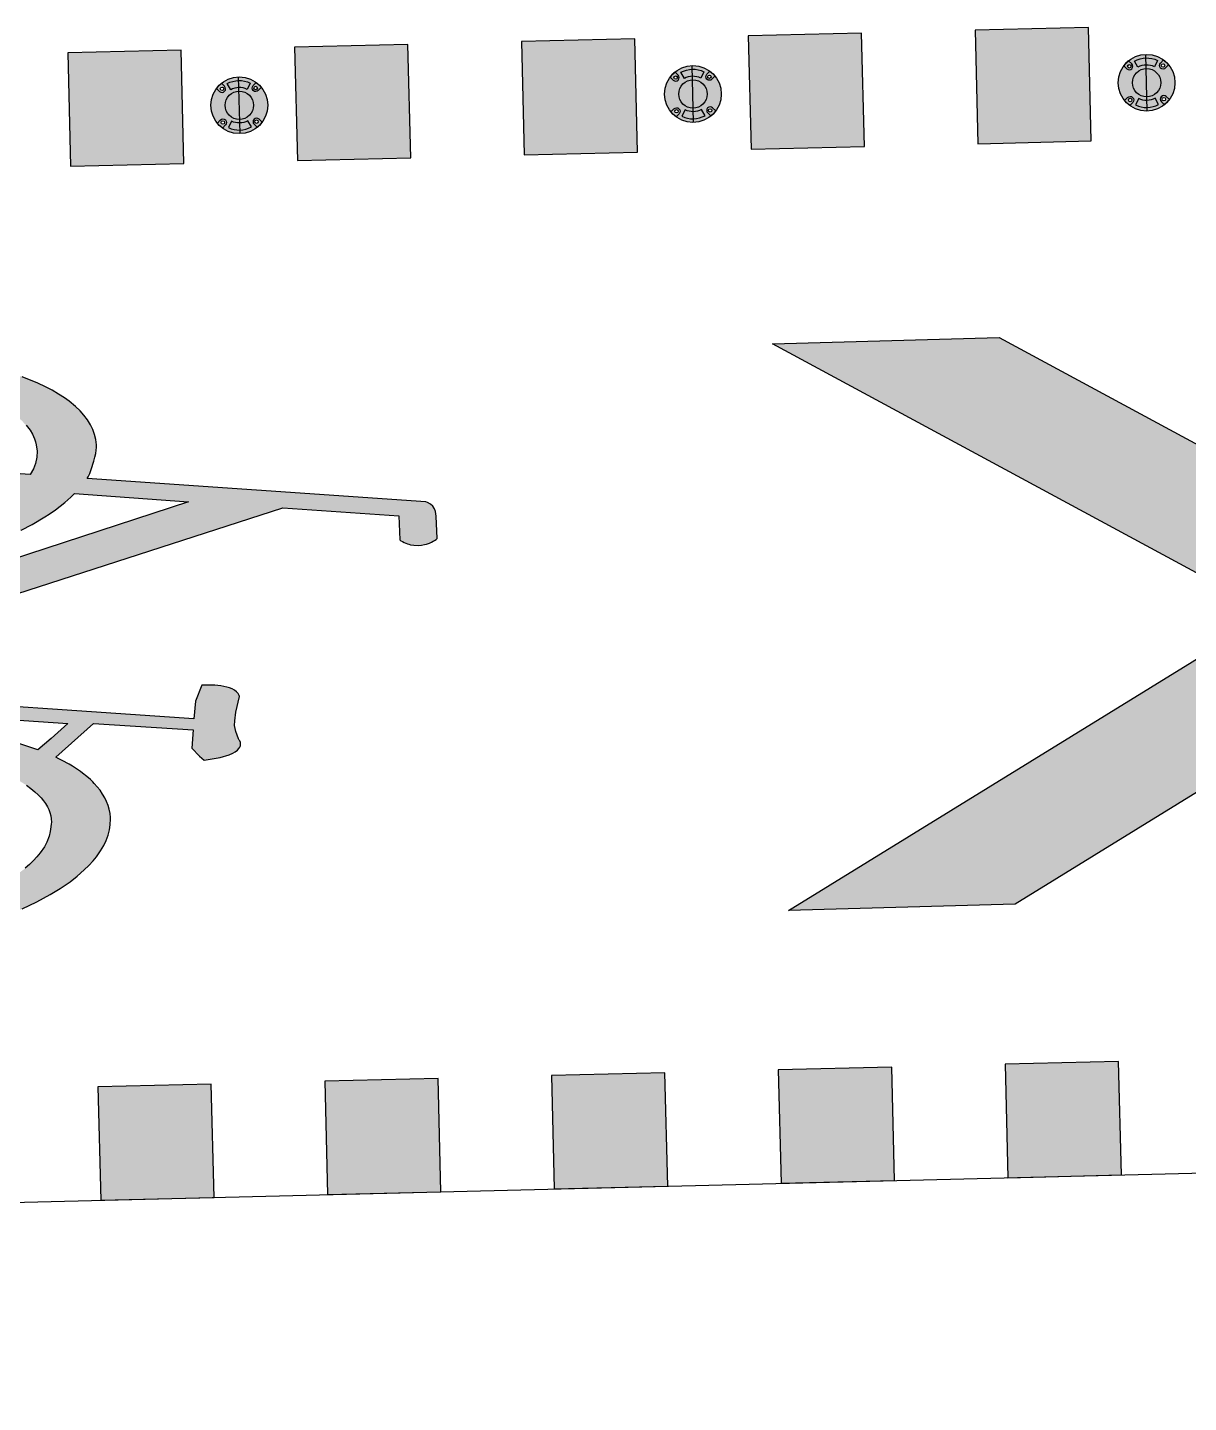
# Model space of a CAD drawing. Header units: metres. Extents: x 668617 to 675126, y 2286318 to 2293677.
# Drawn here: x 669525.119 to 669529.213, y 2287211.235 to 2287216.085 of the extents above; entities that cross this region are included whole.
import ezdxf

# ---------------------------------------------------------------- set-up
doc = ezdxf.new("R2010")
doc.units = ezdxf.units.M
doc.header["$MEASUREMENT"] = 0
for name, color, linetype in [('DMTG-B-CuadrosVerdes', 94, 'Continuous'), ('DMTG-M-VIALETON', 92, 'Continuous'), ('DMTG-PB-BANQUETAS', 251, 'Continuous'), ('DMTG-SH-SOLO BUS BICI', 252, 'Continuous')]:
    doc.layers.add(name, color=color, linetype=linetype)

# ---------------------------------------------------------------- blocks, each defined once
blk = doc.blocks.new('*U210')
h = blk.add_hatch(color=256)
h.dxf.hatch_style = 1
h.paths.add_polyline_path([(7.1876, 3.6434), (7.5876, 3.6431), (7.5879, 4.0431), (7.1879, 4.0434)])
h = blk.add_hatch(color=256)
h.dxf.hatch_style = 1
h.paths.add_polyline_path([(7.1876, 3.6434), (7.5876, 3.6431), (7.5879, 4.0431), (7.1879, 4.0434)])
h = blk.add_hatch(color=256)
h.dxf.hatch_style = 1
h.paths.add_polyline_path([(7.9876, 3.6428), (8.3876, 3.6424), (8.3879, 4.0424), (7.9879, 4.0428)])
h = blk.add_hatch(color=256)
h.dxf.hatch_style = 1
h.paths.add_polyline_path([(7.9876, 3.6428), (8.3876, 3.6424), (8.3879, 4.0424), (7.9879, 4.0428)])
h = blk.add_hatch(color=256)
h.dxf.hatch_style = 1
h.paths.add_polyline_path([(8.7876, 3.6421), (9.1876, 3.6418), (9.1879, 4.0418), (8.7879, 4.0421)])
h = blk.add_hatch(color=256)
h.dxf.hatch_style = 1
h.paths.add_polyline_path([(8.7876, 3.6421), (9.1876, 3.6418), (9.1879, 4.0418), (8.7879, 4.0421)])
h = blk.add_hatch(color=256)
h.dxf.hatch_style = 1
h.paths.add_polyline_path([(9.5876, 3.6415), (9.9876, 3.6411), (9.9879, 4.0411), (9.5879, 4.0415)])
h = blk.add_hatch(color=256)
h.dxf.hatch_style = 1
h.paths.add_polyline_path([(9.5876, 3.6415), (9.9876, 3.6411), (9.9879, 4.0411), (9.5879, 4.0415)])
h = blk.add_hatch(color=256)
h.dxf.hatch_style = 1
h.paths.add_polyline_path([(10.3876, 3.6408), (10.7876, 3.6405), (10.7879, 4.0405), (10.3879, 4.0408)])
h = blk.add_hatch(color=256)
h.dxf.hatch_style = 1
h.paths.add_polyline_path([(10.3876, 3.6408), (10.7876, 3.6405), (10.7879, 4.0405), (10.3879, 4.0408)])
h = blk.add_hatch(color=256)
h.dxf.hatch_style = 1
h.paths.add_polyline_path([(7.2, -0.0059), (7.6, -0.0062), (7.6003, 0.3938), (7.2003, 0.3941)])
h = blk.add_hatch(color=256)
h.dxf.hatch_style = 1
h.paths.add_polyline_path([(7.2, -0.0059), (7.6, -0.0062), (7.6003, 0.3938), (7.2003, 0.3941)])
h = blk.add_hatch(color=256)
h.dxf.hatch_style = 1
h.paths.add_polyline_path([(8, -0.0065), (8.4, -0.0069), (8.4003, 0.3931), (8.0003, 0.3935)])
h = blk.add_hatch(color=256)
h.dxf.hatch_style = 1
h.paths.add_polyline_path([(8, -0.0065), (8.4, -0.0069), (8.4003, 0.3931), (8.0003, 0.3935)])
h = blk.add_hatch(color=256)
h.dxf.hatch_style = 1
h.paths.add_polyline_path([(8.8, -0.0072), (9.2, -0.0075), (9.2003, 0.3925), (8.8003, 0.3928)])
h = blk.add_hatch(color=256)
h.dxf.hatch_style = 1
h.paths.add_polyline_path([(8.8, -0.0072), (9.2, -0.0075), (9.2003, 0.3925), (8.8003, 0.3928)])
h = blk.add_hatch(color=256)
h.dxf.hatch_style = 1
h.paths.add_polyline_path([(9.6, -0.0078), (10, -0.0082), (10.0003, 0.3918), (9.6003, 0.3922)])
h = blk.add_hatch(color=256)
h.dxf.hatch_style = 1
h.paths.add_polyline_path([(9.6, -0.0078), (10, -0.0082), (10.0003, 0.3918), (9.6003, 0.3922)])
h = blk.add_hatch(color=256)
h.dxf.hatch_style = 1
h.paths.add_polyline_path([(10.4, -0.0085), (10.8, -0.0088), (10.8003, 0.3912), (10.4003, 0.3915)])
h = blk.add_hatch(color=256)
h.dxf.hatch_style = 1
h.paths.add_polyline_path([(10.4, -0.0085), (10.8, -0.0088), (10.8003, 0.3912), (10.4003, 0.3915)])
for points in [[(7.1876, 3.6434), (7.5876, 3.6431), (7.5879, 4.0431), (7.1879, 4.0434)], [(7.1876, 3.6434), (7.5876, 3.6431), (7.5879, 4.0431), (7.1879, 4.0434)], [(7.9876, 3.6428), (8.3876, 3.6424), (8.3879, 4.0424), (7.9879, 4.0428)], [(7.9876, 3.6428), (8.3876, 3.6424), (8.3879, 4.0424), (7.9879, 4.0428)], [(8.7876, 3.6421), (9.1876, 3.6418), (9.1879, 4.0418), (8.7879, 4.0421)], [(8.7876, 3.6421), (9.1876, 3.6418), (9.1879, 4.0418), (8.7879, 4.0421)], [(9.5876, 3.6415), (9.9876, 3.6411), (9.9879, 4.0411), (9.5879, 4.0415)], [(9.5876, 3.6415), (9.9876, 3.6411), (9.9879, 4.0411), (9.5879, 4.0415)], [(10.3876, 3.6408), (10.7876, 3.6405), (10.7879, 4.0405), (10.3879, 4.0408)], [(10.3876, 3.6408), (10.7876, 3.6405), (10.7879, 4.0405), (10.3879, 4.0408)], [(7.2, -0.0059), (7.6, -0.0062), (7.6003, 0.3938), (7.2003, 0.3941)], [(7.2, -0.0059), (7.6, -0.0062), (7.6003, 0.3938), (7.2003, 0.3941)], [(8, -0.0065), (8.4, -0.0069), (8.4003, 0.3931), (8.0003, 0.3935)], [(8, -0.0065), (8.4, -0.0069), (8.4003, 0.3931), (8.0003, 0.3935)], [(8.8, -0.0072), (9.2, -0.0075), (9.2003, 0.3925), (8.8003, 0.3928)], [(8.8, -0.0072), (9.2, -0.0075), (9.2003, 0.3925), (8.8003, 0.3928)], [(9.6, -0.0078), (10, -0.0082), (10.0003, 0.3918), (9.6003, 0.3922)], [(9.6, -0.0078), (10, -0.0082), (10.0003, 0.3918), (9.6003, 0.3922)], [(10.4, -0.0085), (10.8, -0.0088), (10.8003, 0.3912), (10.4003, 0.3915)], [(10.4, -0.0085), (10.8, -0.0088), (10.8003, 0.3912), (10.4003, 0.3915)]]:
    blk.add_lwpolyline(points, close=True)
blk = doc.blocks.new('*U227')
at = {"ltscale": 50}
h = blk.add_hatch(color=252, dxfattribs=at)
h.dxf.hatch_style = 1
h.paths.add_polyline_path([(-0.9999, 8.8), (0.0001, 10.5303), (1.0001, 8.8), (1.0001, 9.5995), (0.0001, 11.3302), (-0.9999, 9.5995)])
h = blk.add_hatch(color=252)
h.dxf.hatch_style = 1
h.paths.add_polyline_path([(1.0529, 5.4769), (1.0478, 5.5424), (1.0391, 5.6153), (1.0322, 5.6654), (1.0239, 5.7174), (1.0151, 5.7652), (1.0058, 5.8101), (0.9968, 5.851), (0.9844, 5.8993), (0.9757, 5.9306), (0.9656, 5.9646), (0.953, 6.0043), (0.9372, 6.0483), (0.9171, 6.0992), (0.894, 6.1518), (0.8696, 6.1995), (0.8488, 6.2353), (0.8261, 6.271), (0.8069, 6.2966), (0.786, 6.3219), (0.7709, 6.3383), (0.7545, 6.3541), (0.7409, 6.3657), (0.7205, 6.3815), (0.7019, 6.3932), (0.6849, 6.4021), (0.6656, 6.4098), (0.6477, 6.4149), (0.6292, 6.4182), (0.6088, 6.4196), (0.604, 6.4196), (0.5897, 6.4185), (0.5748, 6.4159), (0.5613, 6.4124), (0.5473, 6.4075), (0.5333, 6.4013), (0.5203, 6.3941), (0.5067, 6.3853), (0.4939, 6.3756), (0.482, 6.3656), (0.4765, 6.3603), (0.4683, 6.3526), (0.4566, 6.3398), (0.4442, 6.3251), (0.4386, 6.3179), (0.4332, 6.311), (0.4239, 6.2975), (0.4191, 6.2902), (0.412, 6.2792), (0.408, 6.2726), (0.4015, 6.2617), (0.3965, 6.2528), (0.3911, 6.2429), (0.386, 6.2333), (0.271, 6.3696), (0.3026, 6.7193), (0.3671, 6.7132), (0.396, 6.7394), (0.411, 6.7551), (0.4036, 6.8123), (0.3946, 6.8443), (0.389, 6.8577), (0.3847, 6.8656), (0.3792, 6.8735), (0.3739, 6.8789), (0.3693, 6.8822), (0.3645, 6.8844), (0.3601, 6.8853), (0.3521, 6.8849), (0.3467, 6.8829), (0.3395, 6.8784), (0.3134, 6.8696), (0.292, 6.8659), (0.2755, 6.867), (0.245, 6.8719), (0.1897, 6.8862), (0.1864, 6.8854), (0.1792, 6.882), (0.1728, 6.8765), (0.1672, 6.8695), (0.1628, 6.8618), (0.1586, 6.8524), (0.1553, 6.8422), (0.1504, 6.8211), (0.1478, 6.8), (0.146, 6.7545), (0.2015, 6.7306), (0.2642, 6.7231), (0.154, 5.5901), (0.1307, 5.5898), (0.1091, 5.5904), (0.0887, 5.5924), (0.0677, 5.5964), (0.0484, 5.6019), (0.0308, 5.6093), (0.014, 5.6189), (-0.0021, 5.631), (-0.0171, 5.6454), (-0.0312, 5.6623), (-0.0456, 5.6829), (-0.0604, 5.7085), (-0.0722, 5.7321), (-0.0864, 5.7645), (-0.1078, 5.8212), (-0.1486, 5.9536), (-0.471, 7.0579), (-0.4313, 7.4666), (-0.3462, 7.4674), (-0.3428, 7.471), (-0.3397, 7.4762), (-0.3367, 7.4818), (-0.3339, 7.488), (-0.3313, 7.4943), (-0.33, 7.4985), (-0.3282, 7.5046), (-0.3259, 7.5161), (-0.3247, 7.5328), (-0.3253, 7.5434), (-0.3269, 7.554), (-0.3284, 7.5607), (-0.3317, 7.5709), (-0.3349, 7.579), (-0.3378, 7.5848), (-0.3405, 7.5894), (-0.3443, 7.5955), (-0.3473, 7.5988), (-0.4259, 7.5981), (-0.4341, 7.5972), (-0.4431, 7.5955), (-0.4526, 7.592), (-0.4614, 7.5868), (-0.4694, 7.5791), (-0.4756, 7.5686), (-0.4777, 7.5622), (-0.5945, 6.3712), (-0.5996, 6.3745), (-0.6116, 6.381), (-0.625, 6.3869), (-0.6539, 6.397), (-0.669, 6.4011), (-0.6813, 6.4041), (-0.6928, 6.4064), (-0.7025, 6.4078), (-0.7051, 6.408), (-0.7118, 6.4078), (-0.7301, 6.4061), (-0.7483, 6.4022), (-0.7662, 6.3963), (-0.7834, 6.3884), (-0.8005, 6.3785), (-0.8172, 6.3665), (-0.8329, 6.3532), (-0.8492, 6.3374), (-0.8682, 6.3153), (-0.8804, 6.2999), (-0.8947, 6.2793), (-0.9088, 6.2567), (-0.9215, 6.2333), (-0.9355, 6.2067), (-0.9589, 6.1522), (-0.9803, 6.092), (-1.0001, 6.0253), (-1.0192, 5.9438), (-1.0322, 5.8761), (-1.0473, 5.7608), (-1.0524, 5.7083), (-1.0574, 5.6272), (-1.0598, 5.5361), (-1.0584, 5.4324), (-1.0554, 5.3527), (-1.048, 5.2587), (-1.0304, 5.1181), (-1.0143, 5.0282), (-1.0072, 4.9971), (-0.9977, 4.9564), (-0.9883, 4.9165), (-0.9745, 4.8692), (-0.9671, 4.8439), (-0.9588, 4.818), (-0.9394, 4.7634), (-0.917, 4.7071), (-0.8889, 4.6454), (-0.8615, 4.5961), (-0.838, 4.56), (-0.8195, 4.5324), (-0.7955, 4.5032), (-0.7877, 4.4947), (-0.7787, 4.4848), (-0.7699, 4.4763), (-0.7621, 4.4685), (-0.7543, 4.4618), (-0.7457, 4.4542), (-0.734, 4.4454), (-0.7257, 4.4393), (-0.7153, 4.4327), (-0.7089, 4.4286), (-0.7022, 4.425), (-0.6916, 4.4195), (-0.6838, 4.4162), (-0.675, 4.4125), (-0.6684, 4.41), (-0.6595, 4.4075), (-0.6519, 4.4051), (-0.6449, 4.4038), (-0.6367, 4.4021), (-0.6284, 4.4013), (-0.6213, 4.4006), (-0.6112, 4.4), (-0.6051, 4.4011), (-0.5949, 4.4041), (-0.5838, 4.4078), (-0.5675, 4.4146), (-0.551, 4.4233), (-0.5337, 4.4342), (-0.5174, 4.4463), (-0.5008, 4.4601), (-0.4859, 4.4748), (-0.4707, 4.4914), (-0.4556, 4.5095), (-0.4408, 4.5294), (-0.4264, 4.5509), (-0.4129, 4.5731), (-0.4002, 4.5956), (-0.3872, 4.6209), (-0.365, 4.6702), (-0.3516, 4.7046), (-0.3379, 4.7441), (-0.3214, 4.7961), (-0.305, 4.861), (-0.2958, 4.9037), (-0.2828, 4.9729), (-0.2752, 5.0222), (-0.2689, 5.08), (-0.2626, 5.1448), (-0.2592, 5.2139), (-0.2567, 5.297), (-0.2569, 5.3641), (-0.2579, 5.3932), (-0.259, 5.4236), (-0.2613, 5.4622), (-0.2653, 5.5101), (-0.2697, 5.5576), (-0.2765, 5.6095), (-0.2808, 5.6446), (-0.2892, 5.6952), (-0.2989, 5.7503), (-0.3114, 5.8113), (-0.3263, 5.8719), (-0.3415, 5.9272), (-0.3571, 5.9774), (-0.3796, 6.0419), (-0.3988, 6.0908), (-0.4179, 6.1341), (-0.437, 6.1727), (-0.4626, 6.2183), (-0.4719, 6.2336), (-0.4871, 6.2565), (-0.5116, 6.2903), (-0.5303, 6.312), (-0.5427, 6.3252), (-0.5013, 6.726), (-0.1825, 5.6484), (-0.167, 5.604), (-0.156, 5.5746), (-0.1437, 5.5426), (-0.1284, 5.5065), (-0.1149, 5.4769), (-0.1005, 5.4485), (-0.0883, 5.4266), (-0.0757, 5.406), (-0.062, 5.3847), (-0.045, 5.3627), (-0.0293, 5.3455), (-0.0124, 5.3289), (0.0049, 5.316), (0.0176, 5.3086), (0.0259, 5.3044), (0.0263, 5.2962), (0.028, 5.2719), (0.0316, 5.2415), (0.0342, 5.2177), (0.0391, 5.1901), (0.0427, 5.1718), (0.0486, 5.1464), (0.0576, 5.1162), (0.0644, 5.096), (0.0155, 4.9364), (-0.0088, 4.9362), (-0.0097, 4.936), (-0.0133, 4.9337), (-0.0165, 4.9301), (-0.0192, 4.9252), (-0.0215, 4.9193), (-0.0232, 4.9125), (-0.0245, 4.9048), (-0.025, 4.8872), (-0.0227, 4.8703), (-0.0207, 4.8629), (-0.0181, 4.856), (-0.0152, 4.8505), (-0.0119, 4.8453), (-0.0084, 4.842), (-0.0048, 4.8398), (-0.0028, 4.8394), (-0.0017, 4.8392), (0.0937, 4.8401), (0.0964, 4.8412), (0.0998, 4.8443), (0.1028, 4.8487), (0.1053, 4.8541), (0.1073, 4.8608), (0.1088, 4.868), (0.11, 4.8846), (0.1082, 4.9021), (0.1043, 4.9171), (0.1014, 4.9237), (0.0983, 4.929), (0.0949, 4.9329), (0.0912, 4.9357), (0.0874, 4.9368), (0.0864, 4.937), (0.0725, 4.9369), (0.1002, 5.0254), (0.1069, 5.0169), (0.1206, 5.003), (0.1279, 4.9975), (0.1347, 4.9933), (0.1417, 4.9901), (0.1496, 4.9877), (0.1573, 4.9863), (0.1608, 4.9862), (0.1632, 4.9861), (0.1694, 4.9865), (0.181, 4.9893), (0.1919, 4.9948), (0.2018, 5.0023), (0.2107, 5.012), (0.219, 5.0236), (0.2265, 5.0368), (0.2337, 5.0521), (0.2451, 5.0843), (0.2497, 5.1012), (0.2574, 5.1359), (0.2633, 5.1725), (0.2671, 5.2068), (0.2687, 5.223), (0.2696, 5.2333), (0.2705, 5.2473), (0.278, 5.1886), (0.2843, 5.146), (0.2977, 5.073), (0.3107, 5.0081), (0.3253, 4.9468), (0.3419, 4.8876), (0.3623, 4.8238), (0.399, 4.7256), (0.4255, 4.6677), (0.4528, 4.6159), (0.4775, 4.5762), (0.505, 4.5371), (0.5353, 4.5003), (0.5575, 4.4793), (0.5761, 4.4629), (0.5887, 4.4529), (0.6038, 4.4428), (0.609, 4.4396), (0.6227, 4.4321), (0.6342, 4.4269), (0.6404, 4.4241), (0.6559, 4.4188), (0.6736, 4.4143), (0.6908, 4.412), (0.6994, 4.4114), (0.707, 4.4114), (0.7127, 4.4116), (0.721, 4.4123), (0.7394, 4.4153), (0.7572, 4.4204), (0.7743, 4.4272), (0.7921, 4.4364), (0.8101, 4.4482), (0.826, 4.4608), (0.8415, 4.4751), (0.8568, 4.4911), (0.8723, 4.5097), (0.887, 4.5296), (0.899, 4.5478), (0.9149, 4.5743), (0.9274, 4.5979), (0.9401, 4.6236), (0.9535, 4.6545), (0.9603, 4.6717), (0.9657, 4.6855), (0.971, 4.7003), (0.9753, 4.712), (0.9794, 4.7243), (0.9861, 4.745), (0.9946, 4.774), (1.0007, 4.7958), (1.0067, 4.8189), (1.0127, 4.8447), (1.0189, 4.873), (1.0236, 4.8958), (1.028, 4.9187), (1.0329, 4.9482), (1.0381, 4.9816), (1.0453, 5.0365), (1.0524, 5.1112), (1.0569, 5.1766), (1.0589, 5.2463), (1.0599, 5.2965), (1.0575, 5.3952)])
h.paths.add_polyline_path([(0.6103, 5.3651), (0.6131, 5.3512), (0.6155, 5.342), (0.619, 5.3293), (0.624, 5.3153), (0.6299, 5.3026), (0.6341, 5.2956), (0.6373, 5.2903), (0.6444, 5.2819), (0.6522, 5.2757), (0.6599, 5.2725), (0.6641, 5.2717), (0.669, 5.2722), (0.6737, 5.2737), (0.6783, 5.2765), (0.6827, 5.2802), (0.6868, 5.2849), (0.6908, 5.2905), (0.6944, 5.2973), (0.7009, 5.313), (0.7058, 5.3314), (0.7093, 5.3528), (0.7111, 5.3755), (0.711, 5.4004), (0.7099, 5.4186), (0.7068, 5.4419), (0.7029, 5.461), (0.6978, 5.479), (0.692, 5.4945), (0.6853, 5.5079), (0.6781, 5.5188), (0.6701, 5.5272), (0.6647, 5.5312), (0.4503, 6.0766), (0.4625, 6.0976), (0.4817, 6.1266), (0.4936, 6.1418), (0.5054, 6.1558), (0.5169, 6.1674), (0.5275, 6.177), (0.5383, 6.1856), (0.5482, 6.1922), (0.5595, 6.1982), (0.5697, 6.2028), (0.5803, 6.2064), (0.5914, 6.2091), (0.602, 6.2106), (0.6139, 6.2107), (0.6218, 6.21), (0.639, 6.2073), (0.6476, 6.2054), (0.6635, 6.201), (0.6842, 6.1923), (0.7011, 6.1835), (0.7215, 6.1685), (0.7355, 6.1561), (0.7482, 6.1439), (0.7614, 6.129), (0.7743, 6.1138), (0.7859, 6.0977), (0.7984, 6.0801), (0.8111, 6.0591), (0.8206, 6.0429), (0.8305, 6.0249), (0.8411, 6.0032), (0.8525, 5.9789), (0.8678, 5.9444), (0.8835, 5.9018), (0.9003, 5.8513), (0.9175, 5.7901), (0.9372, 5.7055), (0.9565, 5.5901), (0.969, 5.4786), (0.9741, 5.3858), (0.9752, 5.2717), (0.9691, 5.1749), (0.961, 5.0924), (0.9526, 5.0371), (0.9371, 4.9575), (0.915, 4.884), (0.8895, 4.8071), (0.8524, 4.7381), (0.8338, 4.709), (0.8168, 4.6871), (0.7951, 4.665), (0.777, 4.6507), (0.7602, 4.6403), (0.7457, 4.6328), (0.7332, 4.6284), (0.7179, 4.6241), (0.6961, 4.6223), (0.6853, 4.6224), (0.6697, 4.6245), (0.6566, 4.6271), (0.6416, 4.6324), (0.6137, 4.647), (0.5988, 4.6572), (0.5781, 4.6746), (0.5554, 4.6982), (0.5356, 4.7227), (0.5181, 4.7468), (0.5002, 4.7747), (0.4808, 4.8103), (0.4655, 4.8409), (0.4472, 4.8838), (0.4308, 4.9268), (0.4157, 4.9724), (0.4026, 5.0158), (0.3912, 5.0585), (0.3805, 5.1045), (0.3718, 5.1478), (0.3623, 5.2035), (0.3555, 5.2469), (0.3512, 5.2826), (0.3472, 5.3294), (0.3416, 5.3985), (0.3395, 5.4398)], flags=16)
h.paths.add_polyline_path([(0.3404, 5.5969), (0.3424, 5.6367), (0.3465, 5.6844), (0.3504, 5.7208), (0.3536, 5.7464), (0.3575, 5.773), (0.3604, 5.792), (0.3626, 5.805), (0.3652, 5.8182), (0.3682, 5.8337), (0.3709, 5.8471), (0.3741, 5.8614), (0.3775, 5.8768), (0.3809, 5.8899), (0.3852, 5.9065), (0.3895, 5.9233), (0.3953, 5.9421), (0.4017, 5.9619), (0.4067, 5.9778), (0.4123, 5.9931), (0.4189, 6.0095), (0.4243, 6.0224), (0.5853, 5.6104)], flags=16)
h.paths.add_polyline_path([(0.2519, 5.5924), (0.2013, 5.5901), (0.2676, 6.2783), (0.3198, 6.2185), (0.3576, 6.17), (0.3234, 6.0761), (0.2961, 5.9632), (0.2753, 5.8518), (0.2683, 5.79)], flags=16)
h.paths.add_polyline_path([(0.2037, 5.3977), (0.2074, 5.3856), (0.2111, 5.3714), (0.2165, 5.3458), (0.2185, 5.3336), (0.2204, 5.3179), (0.2223, 5.294), (0.223, 5.2715), (0.2231, 5.2562), (0.2213, 5.2244), (0.2206, 5.2186), (0.2182, 5.2005), (0.2152, 5.1846), (0.2119, 5.1705), (0.2082, 5.1579), (0.2056, 5.1506), (0.2019, 5.1412), (0.199, 5.135), (0.1956, 5.1284), (0.1896, 5.1188), (0.1837, 5.1114), (0.1776, 5.1057), (0.1744, 5.1034), (0.1716, 5.1015), (0.165, 5.0986), (0.1586, 5.0972), (0.1509, 5.0972), (0.1436, 5.099), (0.1369, 5.1023), (0.1311, 5.1062), (0.1265, 5.1103), (0.1665, 5.2394), (0.1673, 5.2431), (0.1679, 5.2472), (0.1682, 5.2515), (0.1684, 5.2553), (0.1685, 5.2623), (0.1683, 5.2684), (0.1681, 5.2714), (0.1676, 5.276), (0.1667, 5.2815), (0.1658, 5.2866), (0.1649, 5.2902), (0.1642, 5.293), (0.1631, 5.2968), (0.1617, 5.3008), (0.1606, 5.3033), (0.1589, 5.3072), (0.1573, 5.31), (0.1553, 5.3131), (0.1532, 5.3156), (0.1517, 5.3172), (0.1502, 5.3184), (0.1494, 5.3189), (0.1486, 5.3194), (0.1479, 5.3198), (0.1474, 5.32), (0.1468, 5.3202), (0.1461, 5.3205), (0.1457, 5.3206), (0.1452, 5.3207), (0.1446, 5.3208), (0.1439, 5.3209), (0.1432, 5.3209), (0.1423, 5.3208), (0.1417, 5.3207), (0.1408, 5.3204), (0.1398, 5.3201), (0.1388, 5.3196), (0.1379, 5.3189), (0.137, 5.3183), (0.1362, 5.3174), (0.1351, 5.3162), (0.1341, 5.315), (0.1333, 5.3136), (0.1322, 5.3116), (0.1313, 5.3097), (0.1304, 5.3075), (0.129, 5.3032), (0.0897, 5.177), (0.0845, 5.1938), (0.079, 5.2162), (0.0741, 5.2444), (0.0713, 5.2682), (0.07, 5.2863), (0.0692, 5.3044), (0.07, 5.3362), (0.0725, 5.3647), (0.0751, 5.3828), (0.0778, 5.3965), (0.0828, 5.4151), (0.0856, 5.4238), (0.0886, 5.4313), (0.0905, 5.4363), (0.094, 5.4437), (0.0982, 5.4517), (0.1025, 5.458), (0.109, 5.4665), (0.1153, 5.472), (0.1214, 5.4761), (0.1282, 5.479), (0.1364, 5.4805), (0.1446, 5.4794), (0.1516, 5.4768), (0.1579, 5.4733), (0.1639, 5.4684), (0.1687, 5.4638), (0.1735, 5.4584), (0.1795, 5.4504), (0.1874, 5.4372), (0.1936, 5.4245), (0.1997, 5.4091)], flags=16)
h.paths.add_polyline_path([(-0.342, 5.4195), (-0.3403, 5.3572), (-0.3403, 5.2793), (-0.3427, 5.1904), (-0.3518, 5.0877), (-0.3743, 4.9675), (-0.3969, 4.8736), (-0.4185, 4.8153), (-0.4385, 4.7684), (-0.4764, 4.7024), (-0.5039, 4.6679), (-0.5259, 4.6473), (-0.5432, 4.6346), (-0.5562, 4.6266), (-0.5723, 4.6193), (-0.5879, 4.614), (-0.6029, 4.6111), (-0.6201, 4.61), (-0.6368, 4.6114), (-0.6517, 4.6139), (-0.6692, 4.6195), (-0.6845, 4.6263), (-0.7003, 4.6351), (-0.7172, 4.6465), (-0.7318, 4.6586), (-0.744, 4.6698), (-0.755, 4.6818), (-0.7619, 4.6895), (-0.7757, 4.7062), (-0.7871, 4.7217), (-0.8008, 4.7418), (-0.8139, 4.7628), (-0.8243, 4.7809), (-0.8311, 4.7936), (-0.8382, 4.8071), (-0.8482, 4.8284), (-0.8541, 4.8412), (-0.8631, 4.8613), (-0.8705, 4.8802), (-0.8789, 4.9012), (-0.8871, 4.9241), (-0.8955, 4.9495), (-0.9046, 4.9787), (-0.9116, 5.0026), (-0.9218, 5.0406), (-0.9289, 5.0699), (-0.9354, 5.0993), (-0.9408, 5.1256), (-0.9479, 5.1636), (-0.9541, 5.2015), (-0.9591, 5.236), (-0.9645, 5.2812), (-0.968, 5.3165), (-0.9715, 5.3594), (-0.9733, 5.39), (-0.9747, 5.4195), (-0.9764, 5.4774), (-0.9758, 5.5555), (-0.9723, 5.628), (-0.9667, 5.6895), (-0.9538, 5.7851), (-0.9354, 5.8743), (-0.9191, 5.9345), (-0.8952, 6.0004), (-0.8674, 6.0603), (-0.8443, 6.0972), (-0.8288, 6.1197), (-0.8074, 6.1439), (-0.7882, 6.1615), (-0.7699, 6.1751), (-0.7554, 6.183), (-0.7392, 6.1895), (-0.729, 6.1931), (-0.7184, 6.1953), (-0.6959, 6.1982), (-0.674, 6.1961), (-0.652, 6.1905), (-0.6331, 6.1828), (-0.6141, 6.1714), (-0.6749, 5.5338), (-0.6797, 5.5314), (-0.684, 5.5282), (-0.6879, 5.5241), (-0.6921, 5.5188), (-0.6993, 5.5059), (-0.7048, 5.4901), (-0.7095, 5.4714), (-0.7126, 5.4499), (-0.7141, 5.4281), (-0.7135, 5.4028), (-0.7112, 5.377), (-0.7067, 5.3522), (-0.7013, 5.3305), (-0.6936, 5.3104), (-0.6895, 5.302), (-0.6853, 5.2949), (-0.6811, 5.2888), (-0.6789, 5.286), (-0.6757, 5.2825), (-0.6709, 5.2782), (-0.6655, 5.2749), (-0.6603, 5.273), (-0.6549, 5.2723), (-0.6495, 5.2729), (-0.6446, 5.2747), (-0.6398, 5.2779), (-0.6352, 5.2823), (-0.6307, 5.288), (-0.6267, 5.2947), (-0.623, 5.3023), (-0.6198, 5.3106), (-0.6143, 5.3303), (-0.6105, 5.3527), (-0.6087, 5.3774), (-0.6089, 5.4036), (-0.6108, 5.4263), (-0.6139, 5.4471), (-0.6184, 5.4666), (-0.6239, 5.4844), (-0.5614, 6.1266), (-0.5397, 6.1009), (-0.5197, 6.0733), (-0.4987, 6.0398), (-0.4817, 6.0084), (-0.4637, 5.9703), (-0.4445, 5.9265), (-0.4294, 5.8856), (-0.4125, 5.8351), (-0.4002, 5.7901), (-0.3883, 5.7445), (-0.3768, 5.6919), (-0.3701, 5.658), (-0.3603, 5.5983), (-0.3527, 5.5373), (-0.3474, 5.4877)], flags=16)
for points in [[(-0.9999, 8.8), (-0.9999, 9.5995), (0.0001, 11.3302), (1.0001, 9.5995), (1.0001, 8.8), (0.0001, 10.5303), (-0.9999, 8.8)], [(-0.1486, 5.9536), (-0.471, 7.0579), (-0.4313, 7.4666), (-0.3462, 7.4674), (-0.3428, 7.471), (-0.3397, 7.4762), (-0.3367, 7.4818), (-0.3339, 7.488), (-0.3313, 7.4943), (-0.33, 7.4985), (-0.3282, 7.5046), (-0.3259, 7.5161), (-0.3247, 7.5328), (-0.3253, 7.5434), (-0.3269, 7.554), (-0.3284, 7.5607), (-0.3317, 7.5709), (-0.3349, 7.579), (-0.3378, 7.5848), (-0.3405, 7.5894), (-0.3443, 7.5955), (-0.3473, 7.5988), (-0.4259, 7.5981), (-0.4341, 7.5972), (-0.4431, 7.5955), (-0.4526, 7.592), (-0.4614, 7.5868), (-0.4694, 7.5791), (-0.4756, 7.5686), (-0.4777, 7.5622), (-0.5945, 6.3712), (-0.5996, 6.3745), (-0.6116, 6.381), (-0.625, 6.3869), (-0.6539, 6.397), (-0.669, 6.4011), (-0.6813, 6.4041), (-0.6928, 6.4064), (-0.7025, 6.4078), (-0.7051, 6.408), (-0.7118, 6.4078), (-0.7301, 6.4061), (-0.7483, 6.4022), (-0.7662, 6.3963), (-0.7834, 6.3884), (-0.8005, 6.3785), (-0.8172, 6.3665), (-0.8329, 6.3532), (-0.8492, 6.3374), (-0.8682, 6.3153), (-0.8804, 6.2999), (-0.8947, 6.2793), (-0.9088, 6.2567), (-0.9215, 6.2333), (-0.9355, 6.2067), (-0.9589, 6.1522)], [(-0.4179, 6.1341), (-0.437, 6.1727), (-0.4626, 6.2183), (-0.4719, 6.2336), (-0.4871, 6.2565), (-0.5116, 6.2903), (-0.5303, 6.312), (-0.5427, 6.3252), (-0.5013, 6.726), (-0.1825, 5.6484)], [(0.9171, 6.0992), (0.894, 6.1518), (0.8696, 6.1995), (0.8488, 6.2353), (0.8261, 6.271), (0.8069, 6.2966), (0.786, 6.3219), (0.7709, 6.3383), (0.7545, 6.3541), (0.7409, 6.3657), (0.7205, 6.3815), (0.7019, 6.3932), (0.6849, 6.4021), (0.6656, 6.4098), (0.6477, 6.4149), (0.6292, 6.4182), (0.6088, 6.4196), (0.604, 6.4196), (0.5897, 6.4185), (0.5748, 6.4159), (0.5613, 6.4124), (0.5473, 6.4075), (0.5333, 6.4013), (0.5203, 6.3941), (0.5067, 6.3853), (0.4939, 6.3756), (0.482, 6.3656), (0.4765, 6.3603), (0.4683, 6.3526), (0.4566, 6.3398), (0.4442, 6.3251), (0.4386, 6.3179), (0.4332, 6.311), (0.4239, 6.2975), (0.4191, 6.2902), (0.412, 6.2792), (0.408, 6.2726), (0.4015, 6.2617), (0.3965, 6.2528), (0.3911, 6.2429), (0.386, 6.2333), (0.271, 6.3696), (0.3026, 6.7193), (0.3671, 6.7132), (0.396, 6.7394), (0.411, 6.7551), (0.4036, 6.8123), (0.3946, 6.8443), (0.389, 6.8577), (0.3847, 6.8656), (0.3792, 6.8735), (0.3739, 6.8789), (0.3693, 6.8822), (0.3645, 6.8844), (0.3601, 6.8853), (0.3521, 6.8849), (0.3467, 6.8829), (0.3441, 6.8813), (0.3387, 6.8782), (0.3134, 6.8696), (0.292, 6.8659), (0.2755, 6.867), (0.245, 6.8719), (0.1897, 6.8862), (0.1864, 6.8854), (0.1792, 6.882), (0.1728, 6.8765), (0.1672, 6.8695), (0.1628, 6.8618), (0.1586, 6.8524), (0.1553, 6.8422), (0.1504, 6.8211), (0.1478, 6.8), (0.146, 6.7545), (0.2015, 6.7306), (0.2642, 6.7231), (0.154, 5.5901)], [(-0.5075, 7.2589), (-0.5075, 7.2589)], [(0.2013, 5.5901), (0.2676, 6.2783), (0.3198, 6.2185), (0.3576, 6.17), (0.3234, 6.0761), (0.2961, 5.9632), (0.2753, 5.8518), (0.2683, 5.79), (0.2519, 5.5924), (0.2013, 5.5901)], [(0.4817, 6.1266), (0.4936, 6.1418), (0.5054, 6.1558), (0.5169, 6.1674), (0.5275, 6.177), (0.5383, 6.1856), (0.5482, 6.1922), (0.5595, 6.1982), (0.5697, 6.2028), (0.5803, 6.2064), (0.5914, 6.2091), (0.602, 6.2106), (0.6139, 6.2107), (0.6218, 6.21), (0.639, 6.2073), (0.6476, 6.2054), (0.6635, 6.201), (0.6842, 6.1923), (0.7011, 6.1835), (0.7215, 6.1685), (0.7355, 6.1561), (0.7482, 6.1439), (0.7614, 6.129), (0.7743, 6.1138)], [(-0.6141, 6.1714), (-0.6749, 5.5338)], [(-0.7882, 6.1615), (-0.7699, 6.1751), (-0.7554, 6.183), (-0.7392, 6.1895), (-0.729, 6.1931), (-0.7184, 6.1953), (-0.6959, 6.1982), (-0.674, 6.1961), (-0.652, 6.1905), (-0.6331, 6.1828), (-0.6141, 6.1714)]]:
    blk.add_lwpolyline(points)
blk = doc.blocks.new('*U94')
at = {"true_color": 0x58ba48}
h = blk.add_hatch(color=85, dxfattribs=at)
h.dxf.hatch_style = 1
h.paths.add_polyline_path([(20.5949, 10.9951, 1), (20.6949, 10.995, 1)], flags=0)
h.paths.add_polyline_path([(20.5944, 11.0633), (20.5836, 11.0741, 0.062746), (20.5659, 11.0564), (20.5767, 11.0456, 0.413879), (20.5943, 11.0456, 0.414549)], flags=17)
h.paths.add_polyline_path([(20.5916, 11.0545, -1), (20.5794, 11.0545, -1)], flags=16)
h.paths.add_polyline_path([(20.5949, 10.9951, 1), (20.6949, 10.995, 1)], flags=16)
h.paths.add_polyline_path([(20.7062, 11.074), (20.6955, 11.0632, 0.413879), (20.6955, 11.0455, 0.414549), (20.7132, 11.0455), (20.7239, 11.0563, 0.062746)], flags=17)
h.paths.add_polyline_path([(20.7104, 11.0544, -1), (20.6982, 11.0544, -1)], flags=16)
h.paths.add_polyline_path([(20.7238, 10.9336), (20.7131, 10.9444, 0.413879), (20.6954, 10.9444, 0.414549), (20.6954, 10.9267), (20.7061, 10.916, 0.062746)], flags=17)
h.paths.add_polyline_path([(20.6981, 10.9356, -1), (20.7103, 10.9356, -1)], flags=16)
h.paths.add_polyline_path([(20.5943, 10.9445, 0.414549), (20.5766, 10.9445), (20.5658, 10.9338, 0.062746), (20.5835, 10.9161), (20.5943, 10.9268, 0.413879)], flags=17)
h.paths.add_polyline_path([(20.5793, 10.9357, -1), (20.5915, 10.9357, -1)], flags=16)
h.paths.add_polyline_path([(20.7239, 11.0563), (20.7132, 11.0455, -0.414549), (20.6955, 11.0455, -0.413879), (20.6955, 11.0632), (20.7062, 11.074, 0.342564), (20.5836, 11.0741), (20.5944, 11.0633, -0.414549), (20.5943, 11.0456, -0.413879), (20.5767, 11.0456), (20.5659, 11.0564, 0.166532), (20.5449, 10.9951, 0.166532), (20.5658, 10.9338), (20.5766, 10.9445, -0.414549), (20.5943, 10.9445, -0.413879), (20.5943, 10.9268), (20.5835, 10.9161, 0.342564), (20.7061, 10.916), (20.6954, 10.9267, -0.414549), (20.6954, 10.9444, -0.413879), (20.7131, 10.9444), (20.7238, 10.9336, 0.166532), (20.7449, 10.9949, 0.166532)])
h.paths.add_polyline_path([(20.6949, 10.995, -1), (20.5949, 10.9951, -1)], flags=0)
h.paths.add_polyline_path([(20.6739, 11.0504, 0.245947), (20.6159, 11.0504), (20.6043, 11.0726, -0.245947), (20.6855, 11.0725)], flags=16)
h.paths.add_polyline_path([(20.6738, 10.9396), (20.6854, 10.9175, -0.245947), (20.6042, 10.9175), (20.6158, 10.9397, 0.245947)], flags=16)
at = {"true_color": 0xc7c8ca}
h = blk.add_hatch(color=9, dxfattribs=at)
h.dxf.hatch_style = 1
h.paths.add_polyline_path([(20.6855, 11.0725, 0.245947), (20.6043, 11.0726), (20.6159, 11.0504, -0.245947), (20.6739, 11.0504)])
h.paths.add_polyline_path([(20.6854, 10.9175), (20.6738, 10.9396, -0.245947), (20.6158, 10.9397), (20.6042, 10.9175, 0.245947)])
at = {"true_color": 0x58ba48}
h = blk.add_hatch(color=85, dxfattribs=at)
h.dxf.hatch_style = 1
h.paths.add_polyline_path([(22.1949, 10.9938, 1), (22.2949, 10.9937, 1)], flags=0)
h.paths.add_polyline_path([(22.1944, 11.062), (22.1836, 11.0728, 0.062746), (22.1659, 11.0551), (22.1767, 11.0443, 0.413879), (22.1943, 11.0443, 0.414549)], flags=17)
h.paths.add_polyline_path([(22.1916, 11.0532, -1), (22.1794, 11.0532, -1)], flags=16)
h.paths.add_polyline_path([(22.1949, 10.9938, 1), (22.2949, 10.9937, 1)], flags=16)
h.paths.add_polyline_path([(22.3062, 11.0727), (22.2955, 11.0619, 0.413879), (22.2955, 11.0443, 0.414549), (22.3132, 11.0442), (22.3239, 11.055, 0.062746)], flags=17)
h.paths.add_polyline_path([(22.3104, 11.0531, -1), (22.2982, 11.0531, -1)], flags=16)
h.paths.add_polyline_path([(22.3238, 10.9324), (22.3131, 10.9431, 0.413879), (22.2954, 10.9431, 0.414549), (22.2954, 10.9254), (22.3061, 10.9147, 0.062746)], flags=17)
h.paths.add_polyline_path([(22.2981, 10.9343, -1), (22.3103, 10.9343, -1)], flags=16)
h.paths.add_polyline_path([(22.1943, 10.9432, 0.414549), (22.1766, 10.9432), (22.1658, 10.9325, 0.062746), (22.1835, 10.9148), (22.1943, 10.9256, 0.413879)], flags=17)
h.paths.add_polyline_path([(22.1793, 10.9344, -1), (22.1915, 10.9344, -1)], flags=16)
h.paths.add_polyline_path([(22.3239, 11.055), (22.3132, 11.0442, -0.414549), (22.2955, 11.0443, -0.413879), (22.2955, 11.0619), (22.3062, 11.0727, 0.342564), (22.1836, 11.0728), (22.1944, 11.062, -0.414549), (22.1943, 11.0443, -0.413879), (22.1767, 11.0443), (22.1659, 11.0551, 0.166532), (22.1449, 10.9938, 0.166532), (22.1658, 10.9325), (22.1766, 10.9432, -0.414549), (22.1943, 10.9432, -0.413879), (22.1943, 10.9256), (22.1835, 10.9148, 0.342564), (22.3061, 10.9147), (22.2954, 10.9254, -0.414549), (22.2954, 10.9431, -0.413879), (22.3131, 10.9431), (22.3238, 10.9324, 0.166532), (22.3449, 10.9937, 0.166532)])
h.paths.add_polyline_path([(22.2949, 10.9937, -1), (22.1949, 10.9938, -1)], flags=0)
h.paths.add_polyline_path([(22.2739, 11.0491, 0.245947), (22.2159, 11.0491), (22.2043, 11.0713, -0.245947), (22.2855, 11.0712)], flags=16)
h.paths.add_polyline_path([(22.2738, 10.9383), (22.2854, 10.9162, -0.245947), (22.2042, 10.9163), (22.2158, 10.9384, 0.245947)], flags=16)
at = {"true_color": 0xc7c8ca}
h = blk.add_hatch(color=9, dxfattribs=at)
h.dxf.hatch_style = 1
h.paths.add_polyline_path([(22.2855, 11.0712, 0.245947), (22.2043, 11.0713), (22.2159, 11.0491, -0.245947), (22.2739, 11.0491)])
h.paths.add_polyline_path([(22.2854, 10.9162), (22.2738, 10.9383, -0.245947), (22.2158, 10.9384), (22.2042, 10.9163, 0.245947)])
at = {"true_color": 0x58ba48}
h = blk.add_hatch(color=85, dxfattribs=at)
h.dxf.hatch_style = 1
h.paths.add_polyline_path([(23.7949, 10.9925, 1), (23.8949, 10.9924, 1)], flags=0)
h.paths.add_polyline_path([(23.7944, 11.0607), (23.7836, 11.0715, 0.062746), (23.7659, 11.0538), (23.7767, 11.0431, 0.413879), (23.7943, 11.0431, 0.414549)], flags=17)
h.paths.add_polyline_path([(23.7916, 11.0519, -1), (23.7794, 11.0519, -1)], flags=16)
h.paths.add_polyline_path([(23.7949, 10.9925, 1), (23.8949, 10.9924, 1)], flags=16)
h.paths.add_polyline_path([(23.9062, 11.0714), (23.8955, 11.0606, 0.413879), (23.8955, 11.043, 0.414549), (23.9132, 11.043), (23.9239, 11.0537, 0.062746)], flags=17)
h.paths.add_polyline_path([(23.9104, 11.0518, -1), (23.8982, 11.0518, -1)], flags=16)
h.paths.add_polyline_path([(23.9238, 10.9311), (23.9131, 10.9418, 0.413879), (23.8954, 10.9419, 0.414549), (23.8954, 10.9242), (23.9061, 10.9134, 0.062746)], flags=17)
h.paths.add_polyline_path([(23.8981, 10.933, -1), (23.9103, 10.933, -1)], flags=16)
h.paths.add_polyline_path([(23.7943, 10.9419, 0.414549), (23.7766, 10.9419), (23.7658, 10.9312, 0.062746), (23.7835, 10.9135), (23.7943, 10.9243, 0.413879)], flags=17)
h.paths.add_polyline_path([(23.7793, 10.9331, -1), (23.7915, 10.9331, -1)], flags=16)
h.paths.add_polyline_path([(23.9239, 11.0537), (23.9132, 11.043, -0.414549), (23.8955, 11.043, -0.413879), (23.8955, 11.0606), (23.9062, 11.0714, 0.342564), (23.7836, 11.0715), (23.7944, 11.0607, -0.414549), (23.7943, 11.0431, -0.413879), (23.7767, 11.0431), (23.7659, 11.0538, 0.166532), (23.7449, 10.9925, 0.166532), (23.7658, 10.9312), (23.7766, 10.9419, -0.414549), (23.7943, 10.9419, -0.413879), (23.7943, 10.9243), (23.7835, 10.9135, 0.342564), (23.9061, 10.9134), (23.8954, 10.9242, -0.414549), (23.8954, 10.9419, -0.413879), (23.9131, 10.9418), (23.9238, 10.9311, 0.166532), (23.9449, 10.9924, 0.166532)])
h.paths.add_polyline_path([(23.8949, 10.9924, -1), (23.7949, 10.9925, -1)], flags=0)
h.paths.add_polyline_path([(23.8739, 11.0478, 0.245947), (23.8159, 11.0478), (23.8043, 11.07, -0.245947), (23.8855, 11.0699)], flags=16)
h.paths.add_polyline_path([(23.8738, 10.9371), (23.8854, 10.9149, -0.245947), (23.8042, 10.915), (23.8158, 10.9371, 0.245947)], flags=16)
at = {"true_color": 0xc7c8ca}
h = blk.add_hatch(color=9, dxfattribs=at)
h.dxf.hatch_style = 1
h.paths.add_polyline_path([(23.8855, 11.0699, 0.245947), (23.8043, 11.07), (23.8159, 11.0478, -0.245947), (23.8739, 11.0478)])
h.paths.add_polyline_path([(23.8854, 10.9149), (23.8738, 10.9371, -0.245947), (23.8158, 10.9371), (23.8042, 10.915, 0.245947)])
at = {"true_color": 0x58ba48}
h = blk.add_hatch(color=85, dxfattribs=at)
h.dxf.hatch_style = 1
h.paths.add_polyline_path([(20.5949, 10.9951, 1), (20.6949, 10.995, 1)])
h = blk.add_hatch(color=85, dxfattribs=at)
h.dxf.hatch_style = 1
h.paths.add_polyline_path([(22.1949, 10.9938, 1), (22.2949, 10.9937, 1)])
h = blk.add_hatch(color=85, dxfattribs=at)
h.dxf.hatch_style = 1
h.paths.add_polyline_path([(23.7949, 10.9925, 1), (23.8949, 10.9924, 1)])
at = {"color": 18, "true_color": 0x000000}
for points in [[(20.5944, 11.0633), (20.5836, 11.0741, 0.062746), (20.5659, 11.0564), (20.5767, 11.0456, 0.413879), (20.5943, 11.0456, 0.414549)], [(20.6855, 11.0725), (20.6739, 11.0504, 0.245947), (20.6159, 11.0504), (20.6043, 11.0726, -0.245947)], [(20.6955, 11.0632), (20.7062, 11.074, -0.062746), (20.7239, 11.0563), (20.7131, 11.0455, -0.413879), (20.6955, 11.0455, -0.414549)], [(22.1944, 11.062), (22.1836, 11.0728, 0.062746), (22.1659, 11.0551), (22.1767, 11.0443, 0.413879), (22.1943, 11.0443, 0.414549)], [(22.2855, 11.0712), (22.2739, 11.0491, 0.245947), (22.2159, 11.0491), (22.2043, 11.0713, -0.245947)], [(22.2955, 11.0619), (22.3062, 11.0727, -0.062746), (22.3239, 11.055), (22.3131, 11.0442, -0.413879), (22.2955, 11.0443, -0.414549)], [(23.7944, 11.0607), (23.7836, 11.0715, 0.062746), (23.7659, 11.0538), (23.7767, 11.0431, 0.413879), (23.7943, 11.0431, 0.414549)], [(23.8855, 11.0699), (23.8739, 11.0478, 0.245947), (23.8159, 11.0478), (23.8043, 11.07, -0.245947)], [(23.8955, 11.0607), (23.9062, 11.0714, -0.062746), (23.9239, 11.0537), (23.9131, 11.0429, -0.413879), (23.8955, 11.043, -0.414549)], [(20.5942, 10.9268), (20.5835, 10.9161, -0.062746), (20.5658, 10.9338), (20.5766, 10.9445, -0.413879), (20.5943, 10.9445, -0.414549)], [(20.6854, 10.9175), (20.6738, 10.9396, -0.245947), (20.6158, 10.9397), (20.6042, 10.9175, 0.245947)], [(20.6954, 10.9267), (20.7061, 10.916, 0.062746), (20.7238, 10.9336), (20.7131, 10.9444, 0.413879), (20.6954, 10.9444, 0.414549)], [(22.1942, 10.9255), (22.1835, 10.9148, -0.062746), (22.1658, 10.9325), (22.1766, 10.9432, -0.413879), (22.1943, 10.9432, -0.414549)], [(22.2854, 10.9162), (22.2738, 10.9383, -0.245947), (22.2158, 10.9384), (22.2042, 10.9163, 0.245947)], [(22.2954, 10.9254), (22.3061, 10.9147, 0.062746), (22.3238, 10.9324), (22.3131, 10.9431, 0.413879), (22.2954, 10.9431, 0.414549)], [(23.7942, 10.9242), (23.7835, 10.9135, -0.062746), (23.7658, 10.9312), (23.7766, 10.942, -0.413879), (23.7943, 10.9419, -0.414549)], [(23.8854, 10.9149), (23.8738, 10.9371, -0.245947), (23.8158, 10.9371), (23.8042, 10.915, 0.245947)], [(23.8954, 10.9242), (23.9061, 10.9134, 0.062746), (23.9238, 10.9311), (23.9131, 10.9418, 0.413879), (23.8954, 10.9419, 0.414549)]]:
    blk.add_lwpolyline(points, format="xyb", close=True, dxfattribs=at)
for points in [[(20.6448, 10.895), (20.6449, 11.095)], [(22.2448, 10.8937), (22.2449, 11.0937)], [(23.8448, 10.8925), (23.8449, 11.0925)]]:
    blk.add_lwpolyline(points)
for centre, radius in [((20.6449, 10.995), 0.1), ((20.5855, 11.0545), 0.00613), ((20.7043, 11.0544), 0.00613), ((22.2449, 10.9937), 0.1), ((23.8449, 10.9925), 0.1), ((20.6449, 10.995), 0.05), ((22.1855, 11.0532), 0.00613), ((22.2449, 10.9937), 0.05), ((22.3043, 11.0531), 0.00613), ((23.7855, 11.0519), 0.00613), ((23.8449, 10.9925), 0.05), ((23.9043, 11.0518), 0.00613), ((20.5854, 10.9357), 0.00613), ((20.7042, 10.9356), 0.00613), ((22.1854, 10.9344), 0.00613), ((22.3042, 10.9343), 0.00613), ((23.7854, 10.9331), 0.00613), ((23.9042, 10.933), 0.00613)]:
    blk.add_circle(centre, radius, dxfattribs=at)

msp = doc.modelspace()

# ---------------------------------------------------------------- linework, layer by layer
at = {"layer": 'DMTG-PB-BANQUETAS'}
msp.add_lwpolyline([(669605.03273, 2287210.00702), (669606.81687, 2287125.8234), (669603.92403, 2287122.60467), (669517.06457, 2287119.15572, -0.4289189), (669512.90608, 2287123.1936), (669512.90313, 2287122.90646), (669512.90838, 2287123.41757), (669513.77403, 2287207.79814, -0.4039554), (669517.67427, 2287211.75587), (669559.29839, 2287212.79216), (669600.92522, 2287213.92079, -0.4159474)], format="xyb", close=True, dxfattribs=at)

# ---------------------------------------------------------------- block references
at = {"layer": 'DMTG-B-CuadrosVerdes', "rotation": 1.471879591239895}
msp.add_blockref('*U210', (669518.17937, 2287211.76917), dxfattribs=at)
at = {"layer": 'DMTG-M-VIALETON', "extrusion": (-5.54511e-10, 2.15765e-08, 1), "rotation": 1.472165149621884}
msp.add_blockref('*U94', (669505.51034, 2287204.28922, 0.04898), dxfattribs=at)
at = {"layer": 'DMTG-SH-SOLO BUS BICI', "rotation": 271.6324873552385}
msp.add_blockref('*U227', (669518.9776, 2287213.71908), dxfattribs=at)

doc.saveas('drawing.dxf')
